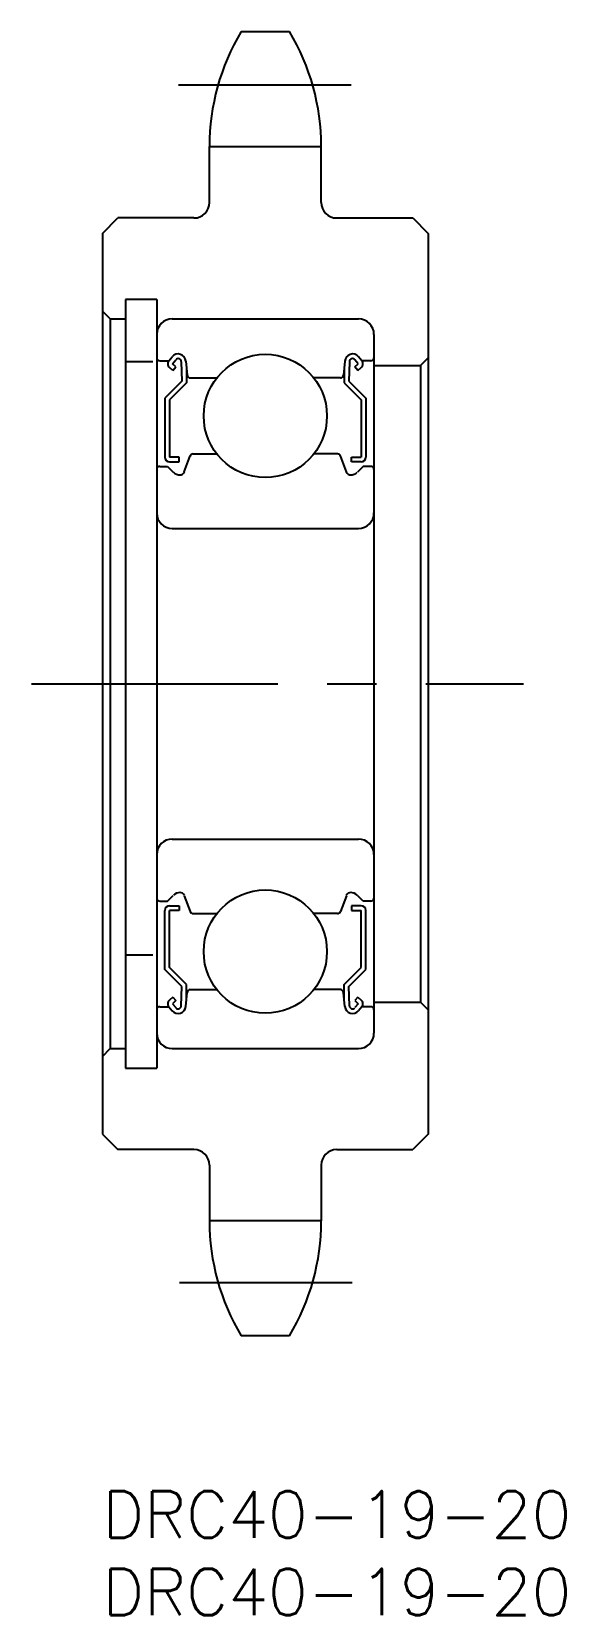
# Model space of a CAD drawing. Extents: x -5 to 30, y -8 to 94.
import ezdxf

# ---------------------------------------------------------------- set-up
doc = ezdxf.new("R2010")
doc.units = 0
doc.header["$LTSCALE"] = 0.5
doc.linetypes.add('CENTER', pattern=[50.8, 31.75, -6.35, 6.35, -6.35])
doc.layers.get('0').update_dxf_attribs({"linetype": 'CONTINUOUS'})
doc.layers.add('CENTER', color=1, linetype='CENTER')
doc.styles.get("Standard").update_dxf_attribs({"font": 'txt.shx', "height": 3, "bigfont": 'bigfont.shx'})

# ---------------------------------------------------------------- blocks, each defined once
blk = doc.blocks.new('*U3')
at = {"color": 7, "linetype": 'CONTINUOUS'}
blk.add_text('DRC40-19-20', height=3, dxfattribs=at).set_placement((0, -3))
blk = doc.blocks.new('*U4')
at = {"color": 7, "linetype": 'CONTINUOUS'}
blk.add_text('DRC40-19-20', height=3, dxfattribs=at).set_placement((0, -8))

msp = doc.modelspace()

# ---------------------------------------------------------------- linework, layer by layer
at = {"color": 7, "linetype": 'CONTINUOUS'}
for p, q in [((12.06, 94), (8.94, 94)), ((6.9, 83), (6.9, 86.61)), ((6.9, 86.61), (14.1, 86.61)), ((14.1, 83), (14.1, 86.61)), ((0, 81), (1, 82)), ((5.9, 82), (1, 82)), ((15.1, 82), (20, 82)), ((20, 82), (21, 81)), ((0, 81), (0, 23)), ((21, 81), (21, 23)), ((1.5, 76.75), (1.5, 27.25)), ((3.5, 76.75), (1.5, 76.75)), ((3.5, 76.75), (3.5, 27.25)), ((0, 76), (0.5, 75.5)), ((0.5, 75.5), (0.5, 28.5)), ((0.5, 75.5), (1.5, 75.5)), ((4.5, 75.5), (16.5, 75.5)), ((17.5, 74.5), (17.5, 29.5)), ((1.5, 72.75), (3.25, 72.75)), ((3.7, 72.8), (4.28, 72.8)), ((4.28, 72.8), (4.5, 73.06)), ((4.51, 72.61), (4.73, 72.86)), ((4.74, 72.41), (4.51, 72.61)), ((5.08, 72.74), (5.13, 71.5)), ((5.38, 72.78), (5.46, 71.88)), ((15.62, 72.78), (15.54, 71.88)), ((15.92, 72.74), (15.87, 71.5)), ((16.26, 72.41), (16.49, 72.61)), ((16.49, 72.61), (16.27, 72.86)), ((16.72, 72.8), (16.5, 73.06)), ((17.3, 72.8), (16.72, 72.8)), ((17.5, 72.5), (20.5, 72.5)), ((20.5, 72.5), (21, 73)), ((20.5, 72.5), (20.5, 31.5)), ((5.13, 71.5), (4.03, 70.4)), ((4.55, 72.18), (4.32, 72.38)), ((4.55, 72.18), (4.74, 72.41)), ((5.43, 72.23), (5.43, 71.38)), ((5.66, 71.7), (7.38, 71.7)), ((15.34, 71.7), (13.62, 71.7)), ((15.57, 72.23), (15.57, 71.38)), ((15.87, 71.5), (16.97, 70.4)), ((16.45, 72.18), (16.26, 72.41)), ((16.45, 72.18), (16.68, 72.38)), ((4.03, 70.4), (4.03, 66.6)), ((5.43, 71.38), (4.33, 70.28)), ((15.57, 71.38), (16.67, 70.28)), ((16.97, 70.4), (16.97, 66.6)), ((4.33, 70.28), (4.33, 66.6)), ((16.67, 70.28), (16.67, 66.6)), ((4.95, 66.6), (4.33, 66.6)), ((4.95, 66.3), (4.95, 66.6)), ((5.28, 65.65), (5.65, 66.67)), ((5.84, 66.8), (7.38, 66.8)), ((15.16, 66.8), (13.62, 66.8)), ((15.72, 65.65), (15.35, 66.67)), ((16.05, 66.6), (16.67, 66.6)), ((16.05, 66.3), (16.05, 66.6)), ((3.7, 66), (4.2, 66)), ((4.2, 66), (4.57, 65.63)), ((4.33, 66.3), (4.95, 66.3)), ((16.67, 66.3), (16.05, 66.3)), ((16.8, 66), (16.43, 65.63)), ((17.3, 66), (16.8, 66)), ((4.5, 62), (16.5, 62)), ((4.5, 42), (16.5, 42)), ((3.7, 38), (4.2, 38)), ((4.2, 38), (4.57, 38.37)), ((5.28, 38.35), (5.65, 37.33)), ((15.72, 38.35), (15.35, 37.33)), ((16.8, 38), (16.43, 38.37)), ((17.3, 38), (16.8, 38)), ((4.03, 33.6), (4.03, 37.4)), ((4.33, 37.7), (4.95, 37.7)), ((4.33, 33.72), (4.33, 37.4)), ((4.95, 37.4), (4.33, 37.4)), ((4.95, 37.7), (4.95, 37.4)), ((5.84, 37.2), (7.38, 37.2)), ((15.16, 37.2), (13.62, 37.2)), ((16.05, 37.7), (16.05, 37.4)), ((16.67, 37.7), (16.05, 37.7)), ((16.05, 37.4), (16.67, 37.4)), ((16.67, 33.72), (16.67, 37.4)), ((16.97, 33.6), (16.97, 37.4)), ((1.5, 34.55), (3.25, 34.55)), ((5.43, 32.62), (4.33, 33.72)), ((15.57, 32.62), (16.67, 33.72)), ((5.13, 32.5), (4.03, 33.6)), ((15.87, 32.5), (16.97, 33.6)), ((4.55, 31.82), (4.32, 31.62)), ((4.55, 31.82), (4.74, 31.59)), ((5.08, 31.26), (5.13, 32.5)), ((5.38, 31.22), (5.46, 32.12)), ((5.43, 31.77), (5.43, 32.62)), ((5.66, 32.3), (7.38, 32.3)), ((15.34, 32.3), (13.62, 32.3)), ((15.62, 31.22), (15.54, 32.12)), ((15.57, 31.77), (15.57, 32.62)), ((15.92, 31.26), (15.87, 32.5)), ((16.45, 31.82), (16.26, 31.59)), ((16.45, 31.82), (16.68, 31.62)), ((3.7, 31.2), (4.28, 31.2)), ((4.28, 31.2), (4.5, 30.94)), ((4.74, 31.59), (4.51, 31.39)), ((4.51, 31.39), (4.73, 31.14)), ((16.26, 31.59), (16.49, 31.39)), ((16.49, 31.39), (16.27, 31.14)), ((16.72, 31.2), (16.5, 30.94)), ((17.3, 31.2), (16.72, 31.2)), ((17.5, 31.5), (20.5, 31.5)), ((20.5, 31.5), (21, 31)), ((0, 28), (0.5, 28.5)), ((0.5, 28.5), (1.5, 28.5)), ((4.5, 28.5), (16.5, 28.5)), ((7.8, 28.5), (7.8, 28.5)), ((10.5, 28.5), (10.5, 28.5)), ((1.5, 27.25), (3.5, 27.25)), ((0, 23), (1, 22)), ((21, 23), (20, 22)), ((5.9, 22), (1, 22)), ((15.1, 22), (20, 22)), ((6.9, 21), (6.9, 17.4)), ((14.1, 21), (14.1, 17.4)), ((14.1, 17.4), (6.9, 17.4)), ((12.06, 10), (8.94, 10))]:
    msp.add_line(p, q, dxfattribs=at)
for centre in [(10.5, 69.25), (10.5, 34.75)]:
    msp.add_circle(centre, 3.97, dxfattribs=at)
for centre, radius, start, end in [((21.31, 86.61), 14.41, 149.1238, 180), ((-0.31, 86.61), 14.41, 0, 30.8762), ((5.9, 83), 1, 270, 0), ((15.1, 83), 1, 180, 270), ((4.5, 74.5), 1, 90, 180), ((16.5, 74.5), 1, 0, 90), ((3.7, 73), 0.2, 180, 270), ((4.51, 72.61), 0.3, 139.9098, 229.9963), ((4.88, 72.74), 0.5, 4.987, 139.9098), ((4.88, 72.74), 0.2, 2.3754, 139.9922), ((16.12, 72.74), 0.5, 40.0902, 175.013), ((16.12, 72.74), 0.2, 40.0078, 177.6246), ((16.49, 72.61), 0.3, 310.0037, 40.0902), ((17.3, 73), 0.2, 270, 0), ((5.66, 71.9), 0.2, 184.987, 270), ((15.34, 71.9), 0.2, 270, 355.013), ((4.33, 66.6), 0.3, 180, 270), ((5.84, 66.6), 0.2, 90, 160.0299), ((15.16, 66.6), 0.2, 19.9701, 90), ((16.67, 66.6), 0.3, 270, 0), ((3.7, 65.8), 0.2, 90, 180), ((5, 66.05), 0.6, 225, 272.8048), ((5, 65.75), 0.3, 265.5374, 340.0299), ((16, 65.75), 0.3, 199.9701, 274.4626), ((16, 66.05), 0.6, 267.1952, 315), ((17.3, 65.8), 0.2, 0, 90), ((4.5, 63), 1, 180, 270), ((16.5, 63), 1, 270, 0), ((4.5, 41), 1, 90, 180), ((16.5, 41), 1, 0, 90), ((3.7, 38.2), 0.2, 180, 270), ((5, 37.95), 0.6, 87.1952, 135), ((5, 38.25), 0.3, 19.9701, 94.4626), ((16, 38.25), 0.3, 85.5374, 160.0299), ((16, 37.95), 0.6, 45, 92.8048), ((17.3, 38.2), 0.2, 270, 0), ((4.33, 37.4), 0.3, 90, 180), ((5.84, 37.4), 0.2, 199.9701, 270), ((15.16, 37.4), 0.2, 270, 340.0299), ((16.67, 37.4), 0.3, 0, 90), ((4.51, 31.39), 0.3, 130.0037, 220.0902), ((5.66, 32.1), 0.2, 90, 175.013), ((15.34, 32.1), 0.2, 4.987, 90), ((16.49, 31.39), 0.3, 319.9098, 49.9963), ((3.7, 31), 0.2, 90, 180), ((4.88, 31.26), 0.5, 220.0902, 355.013), ((4.88, 31.26), 0.2, 220.0078, 357.6246), ((16.12, 31.26), 0.5, 184.987, 319.9098), ((16.12, 31.26), 0.2, 182.3754, 319.9922), ((17.3, 31), 0.2, 0, 90), ((4.5, 29.5), 1, 180, 270), ((16.5, 29.5), 1, 270, 0), ((5.9, 21), 1, 0, 90), ((15.1, 21), 1, 90, 180), ((21.31, 17.4), 14.41, 180, 210.8762), ((-0.31, 17.4), 14.41, 329.1238, 0)]:
    msp.add_arc(centre, radius, start, end, dxfattribs=at)
at = {"layer": 'CENTER', "color": 1, "linetype": 'CENTER'}
for p, q in [((4.9, 90.58), (16.04, 90.58)), ((-4.56, 52), (27.13, 52)), ((16.1, 13.42), (4.96, 13.42))]:
    msp.add_line(p, q, dxfattribs=at)

# ---------------------------------------------------------------- block references
at = {"color": 7, "linetype": 'CONTINUOUS'}
for name in ['*U3', '*U4']:
    msp.add_blockref(name, (0, 0), dxfattribs=at)

doc.saveas('drawing.dxf')
